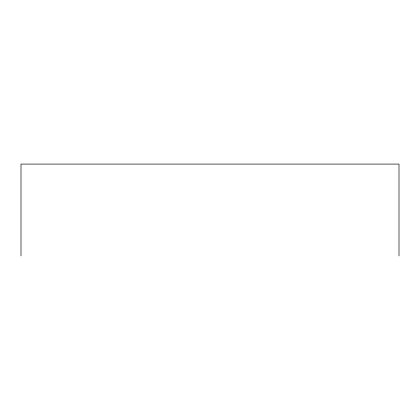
<?xml version="1.0" encoding="UTF-8"?>
<svg xmlns="http://www.w3.org/2000/svg" width="420" height="420" viewBox="0 0 420 420"><rect width="100%" height="100%" fill="white"/><g stroke="black" fill="none" stroke-linecap="round" stroke-linejoin="round"><path stroke-width="0.63" d="M399 255.917L399 164.084L21 164.084L21 255.917"/></g></svg>
